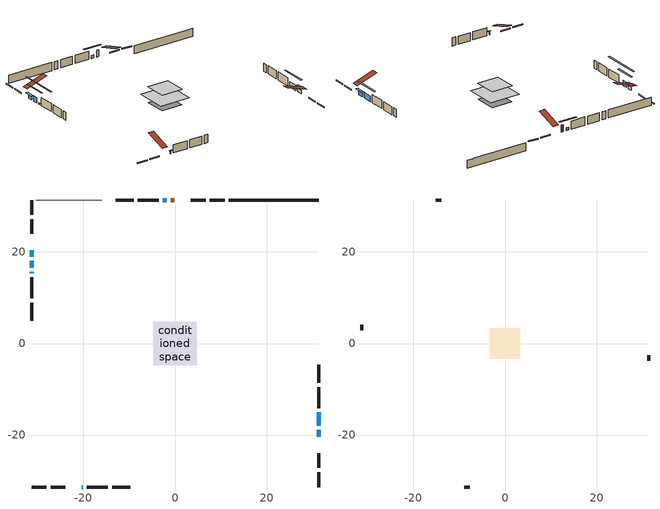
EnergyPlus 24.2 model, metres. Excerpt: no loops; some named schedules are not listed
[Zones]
conditioned space
 floor adiabatic (AdiabaticFloorConstruction): -4.79,-4.79 -4.79,4.79 4.79,4.79 4.79,-4.79 z0.76
 floor foundation (Slab1 construction): -3.3,-3.3 -3.3,3.3 3.3,3.3 3.3,-3.3 z-1.62
 wall outside (RimJoist1 construction): 10.86,31.35 7.63,31.35 / -31.35,-31.35 -28.12,-31.35 / -31.35,31.35 -31.35,28.12 / 31.35,-31.35 31.35,-28.12 z0.76:1.06
 wall outside (RimJoist2 construction): 6.7,31.35 3.47,31.35 / -27.19,-31.35 -23.96,-31.35 / -31.35,27.19 -31.35,23.96 / 31.35,-27.19 31.35,-23.96 z0.76:1.06
 wall outside (AdiabaticWallConstruction 1): -0.11,31.35 -0.93,31.35 z0.76:2.79
 wall outside (AdiabaticWallConstruction): -31.35,20.38 -31.35,18.96 z0.76:1.68; 31.35,-20.38 31.35,-18.86 z0.76:1.88; -20.38,-31.35 -20.17,-31.35 z0.76:1.52; 31.35,-17.93 31.35,-15.04 / -31.35,18.03 -31.35,16.59 z0.76:2.39; -1.85,31.35 -2.63,31.35 z0.76:1.64; -31.35,15.67 -31.35,15.36 z0.76:1.1
 wall outside (Wall1 construction): -3.56,31.35 -8.13,31.35 / -19.25,-31.35 -14.67,-31.35 / -31.35,14.43 -31.35,9.86 / 31.35,-14.12 31.35,-9.54 z0.76:3.2
 wall outside (Wall2 construction): -9.06,31.35 -13,31.35 / -13.74,-31.35 -9.81,-31.35 / -31.35,8.93 -31.35,4.99 / 31.35,-8.61 31.35,-4.67 z0.76:3.2
 wall foundation (FoundationWall1 construction): 11.78,31.35,-1.62 11.78,31.35,0.76 29.4,31.35,0.76 29.4,31.35,0.71 31.35,31.35,0.71 31.35,31.35,-1.62
 wall adiabatic (Wall4 construction): -16.01,31.35 -30.42,31.35 z0.76:3.2
 window (WindowConstruction): -31.35,20.38 -31.35,18.96 z0.76:1.67
 window (WindowConstruction 1): 31.35,-20.38 31.35,-18.86 z0.76:1.88
 window (WindowConstruction 2): -20.38,-31.35 -20.18,-31.35 z0.76:1.52
 window (WindowConstruction 3): 31.35,-17.93 31.35,-15.04 z0.76:2.39
 window (WindowConstruction 4): -1.85,31.35 -2.63,31.35 z0.76:1.63
 window (WindowConstruction 5): -31.35,18.03 -31.35,16.59 z0.76:2.39
 window (WindowConstruction 6): -31.35,15.66 -31.35,15.36 z0.76:1.1
 door (Door): -0.12,31.35 -0.93,31.35 z0.76:2.79
 ceiling adiabatic (AdiabaticFloorConstruction): 4.79,-4.79 4.79,4.79 -4.79,4.79 -4.79,-4.79 z0.76
attic - vented
 floor to conditioned space (Floor1 construction Reversed): -3.36,-3.36 -3.36,3.36 3.36,3.36 3.36,-3.36 z3.2
 wall outside (Wall3 construction): -13.93,31.35 -15.09,31.35 / -8.88,-31.35 -7.72,-31.35 / -31.35,4.06 -31.35,2.9 / 31.35,-3.75 31.35,-2.59 z0.76:3.2
 roof outside (Roof1 construction): 0.81,31.35,3.2 0.81,24.81,5.38 2.54,24.81,5.38 2.54,31.35,3.2; -21.31,-31.35,3.2 -21.31,-24.81,5.38 -23.04,-24.81,5.38 -23.04,-31.35,3.2; -31.35,21.31,3.2 -24.81,21.31,5.38 -24.81,23.04,5.38 -31.35,23.04,3.2; 31.35,-21.31,3.2 24.81,-21.31,5.38 24.81,-23.04,5.38 31.35,-23.04,3.2
shading: -31.35,18.35 -31.35,20.99 -31.96,20.99 -31.96,18.35 z2.28; 31.35,-18.25 31.35,-20.99 31.96,-20.99 31.96,-18.25 z2.49; -19.88,-31.35 -20.68,-31.35 -20.68,-31.65 -19.88,-31.65 z1.82; 31.35,-12.6 31.35,-20.37 31.76,-20.37 31.76,-12.6 z4.83; -5.07,31.35 0.59,31.35 0.59,31.76 -5.07,31.76 z4.08; -31.35,14.15 -31.35,20.47 -31.76,20.47 -31.76,14.15 z4.83; -31.35,9.57 -31.35,21.45 -31.76,21.45 -31.76,9.57 z6.89
[Building]
Building 1: Terrain=Suburbs
[Site:Location]
Montreal Intl AP_QC: Latitude {deg}=45.47; Longitude {deg}=-73.74; Time Zone {hr}=-5; Elevation {m}=36; Keep Site Location Information=Yes
[Site:GroundTemperature:Shallow]
2.07863, -0.316383, -0.508184, 0.628371, 5.19101, 9.73239, 13.6695, 16.1636, 16.3755, 14.347, 10.5102, 6.10817
[Site:WaterMainsTemperature]
Calculation Method=Schedule; Temperature Schedule=mains temperature schedule
[Material] Roughness=Rough; Thermal Absorptance=0.9
Name | Thickness {m} | Conductivity {W/m-K} | Density {kg/m3} | Specific Heat {J/kg-K} | Solar Absorptance | Visible Absorptance
asphalt or fiberglass shingles | 0.00635 | 0.162714 | 1121.4 | 1465.45 | 0.4 | 0.4
ceiling loosefill ins | 0.169333 | 0.0480833 | 16.02 | 1046.75 | 0.7 | 0.7
ceiling stud and cavity | 0.1397 | 0.331951 | 65.682 | 1177.47 | 0.7 | 0.7
concrete 4.0 in. | 0.1016 | 1.803125 | 2242.8 | 837.4 | 0.7 | 0.7
concrete 8.0 in. | 0.2032 | 1.803125 | 2242.8 | 837.4 | 0.7 | 0.7
door material | 0.04445 | 0.0451087 | 512.64 | 1214.23 | 0.7 | 0.7
exterior vertical ins | 0.0369022 | 0.029427 | 32.04 | 1214.23 | 0.7 | 0.7
floor covering | 0.0127 | 0.0433444 | 54.468 | 1339.84 | 0.6 | 0.6
floor rigid ins; wall rigid ins | 0.512978 | 0.029427 | 32.04 | 1214.23 | 0.7 | 0.7
floor stud and cavity | 0.1397 | 1.75129 | 37.0049 | 1207.88 | 0.7 | 0.7
furniture material conditioned space 1 | 0.1524 | 0.115458 | 640.8 | 1214.23 | 0.6 | 0.6
gypsum board | 0.0127 | 0.160291 | 801 | 837.4 | 0.6 | 0.6
gypsum board 1 | 0.0127 | 0.160291 | 801 | 837.4 | 0.7 | 0.7
osb sheathing 0.5 in. | 0.0127 | 0.115458 | 512.64 | 1214.23 | 0.7 | 0.7
osb sheathing 0.5 in. 1 | 0.0127 | 0.115458 | 512.64 | 1214.23 | 0.4 | 0.4
osb sheathing 0.75 in. | 0.01905 | 0.115458 | 512.64 | 1214.23 | 0.7 | 0.7
osb sheathing 2.0 in. | 0.0508 | 0.115458 | 512.64 | 1214.23 | 0.7 | 0.7
rim joist rigid ins | 0.051816 | 0.029427 | 32.04 | 1214.23 | 0.7 | 0.7
rim joist stud and cavity | 0.0508 | 0.035724 | 125.044 | 1163.47 | 0.6 | 0.6
rim joist stud and cavity 1 | 0.0508 | 0.258559 | 125.044 | 1163.47 | 0.6 | 0.6
wall stud and cavity | 0.1397 | 0.0932297 | 139.0536 | 1170.24 | 0.7 | 0.7
wall stud and cavity 1 | 0.1397 | 0.0816238 | 139.0536 | 1170.24 | 0.7 | 0.7
wall stud and cavity 2 | 0.0889 | 6.1454 | 50.32683 | 1063.81 | 0.6 | 0.6
wall stud and cavity 3 | 0.1397 | 0.0840854 | 139.0536 | 1170.24 | 0.7 | 0.7
wall stud and cavity 4 | 0.0889 | 0.380278 | 52.3479 | 1209.89 | 0.7 | 0.7
wall stud and cavity 5 | 0.0889 | 0.391764 | 83.0341 | 1211.67 | 0.7 | 0.7
wood siding | 0.0254 | 0.102417 | 544.68 | 1172.36 | 0.4 | 0.4
wood siding 1 | 0.00254 | 0.102417 | 544.68 | 1172.36 | 0.4 | 0.4
wood siding 2; wood siding 3; wood siding 4 | 0.0254 | 0.102417 | 544.68 | 1172.36 | 0.7 | 0.7
[WindowMaterial:SimpleGlazingSystem]
Name | U-Factor {W/m2-K} | Solar Heat Gain Coefficient
WindowMaterial | 6.71083 | 0.75
WindowMaterial 1 | 6.57399 | 0.79
WindowMaterial 2 | 7.26727 | 0.59
WindowMaterial 3 | 3.29835 | 0.68
WindowMaterial 4 | 3.30573 | 0.62
WindowMaterial 5 | 3.26144 | 0.43
[Construction]
AdiabaticFloorConstruction: floor stud and cavity, floor rigid ins, osb sheathing 0.75 in., floor covering
AdiabaticWallConstruction: wood siding 3, wall rigid ins, wall stud and cavity 4, gypsum board
AdiabaticWallConstruction 1: wood siding 4, wall rigid ins, wall stud and cavity 4, gypsum board
Door: door material
Floor1 construction Reversed: gypsum board, ceiling stud and cavity, ceiling loosefill ins
FoundationWall1 construction: concrete 8.0 in., gypsum board 1
furniture construction conditioned space 1: furniture material conditioned space 1
PartitionWallConstruction: gypsum board, wall stud and cavity 5, gypsum board
RimJoist1 construction: wood siding 2, osb sheathing 2.0 in., rim joist stud and cavity
RimJoist2 construction: wood siding 2, rim joist rigid ins, osb sheathing 2.0 in., rim joist stud and cavity 1
Roof1 construction: asphalt or fiberglass shingles
Slab1 construction: concrete 4.0 in.
Wall1 construction: wood siding, osb sheathing 0.5 in., wall stud and cavity, gypsum board
Wall2 construction: wood siding, osb sheathing 0.5 in., wall stud and cavity 1, gypsum board
Wall3 construction: wood siding 1, wall stud and cavity 2
Wall4 construction: osb sheathing 0.5 in. 1, wall stud and cavity 3, gypsum board
WindowConstruction: WindowMaterial
WindowConstruction 1: WindowMaterial 1
WindowConstruction 2: WindowMaterial 2
WindowConstruction 3; WindowConstruction 5: WindowMaterial 3
WindowConstruction 4: WindowMaterial 4
WindowConstruction 6: WindowMaterial 5
[Zone] Multiplier=1; Part of Total Floor Area=Yes
Name | Volume {m3}
attic - vented | 15.9895
conditioned space | 355
[Space]
Name | Zone | Volume {m3}
attic - vented 1 | attic - vented | 15.9895
conditioned space 1 | conditioned space | 355
[ZoneInfiltration:EffectiveLeakageArea]
infil attic - vented 1: Zone or Space=attic - vented 1; Schedule=Always On Discrete; Effective Air Leakage Area {cm2}=1806; Stack Coefficient=0.000321264; Wind Coefficient=1.21102e-05
[ZoneMixing]
whole house fan mix: Zone or Space=attic - vented; Schedule=Always On Continuous; Design Flow Rate Calculation Method=Flow/Zone; Design Flow Rate {m3/s}=0; Source Zone or Space=conditioned space
[SurfaceProperty:ExposedFoundationPerimeter]
Slab1: Exposed Perimeter Calculation Method=TotalExposedPerimeter; Total Exposed Perimeter {m}=19.568
[InternalMass] Zone or ZoneList=conditioned space; Space or SpaceList=conditioned space 1
Name | Construction | Surface Area {m2}
furniture mass conditioned space 1 | furniture construction conditioned space 1 | 54.2
partition wall mass | PartitionWallConstruction | 135.5
[Lights]
interior lighting: Zone or ZoneList or Space or SpaceList=conditioned space 1; Schedule=interior lighting schedule; Design Level Calculation Method=LightingLevel; Lighting Level {W}=343.2; Return Air Fraction=0; Fraction Radiant=0.6; Fraction Visible=0.2; Fraction Replaceable=1
[People]
occupants: Zone or ZoneList or Space or SpaceList=conditioned space 1; Number of People Schedule=occupants schedule; Number of People Calculation Method=People; Number of People=3; Fraction Radiant=0.314171; Sensible Heat Fraction=0.56303; Activity Level Schedule=occupants activity schedule; Carbon Dioxide Generation Rate {m3/s-W}=0; Enable ASHRAE 55 Comfort Warnings=No; Mean Radiant Temperature Calculation Type=EnclosureAveraged
[ElectricEquipment] Zone or ZoneList or Space or SpaceList=conditioned space 1; Design Level Calculation Method=EquipmentLevel
Name | Schedule | Design Level {W} | Fraction Latent | Fraction Radiant | Fraction Lost
clothes dryer | clothes dryer schedule | 140.772 | 0.015 | 0.081 | 0.85
clothes washer | clothes washer schedule | 32.1985 | 0.03 | 0.162 | 0.7
cooking range | cooking range schedule | 208.969 | 0.08 | 0.432 | 0.2
dishwasher | dishwasher schedule | 66.8632 | 0.3 | 0.18 | 0.4
fridge | fridge schedule | 72.9452 | 0 | 0.6 | 0
mech vent house fan | mech vent house fan schedule | 0 | 0 | 0 | 1
mech vent house fan cfis | mech vent house fan cfis schedule | 0 | 0 | 0 | 0
mech vent range fan 0 | mech vent range fan 0 schedule | 57 | 0 | 0 | 1
misc plug loads | misc plug loads schedule | 494.7 | 0.045 | 0.513 | 0.1
whole house fan | Always On Discrete | 0 | 0 | 0 | 1
[OtherEquipment] Zone or ZoneList or Space or SpaceList=conditioned space 1; Design Level Calculation Method=EquipmentLevel
Name | Fuel Type | Schedule | Design Level {W} | Fraction Latent | Fraction Radiant | Fraction Lost
clothes dryer 1 | Electricity | clothes dryer schedule | 0 | 0.015 | 0.081 | 0.85
cooking range 1 | Electricity | cooking range schedule | 0 | 0.08 | 0.432 | 0.2
general water use latent | None | general water use schedule | 59.3978 | 1 | 0 | 0
general water use sensible | None | general water use schedule | -58.539 | 0 | 0.6 | 0
mech vent house fan latent load | None | Always On Discrete | 0 | 1 | 0 | 0
mech vent house fan sensible load | None | Always On Discrete | 0 | 0 | 0 | 0
water heater energy adjustment1 | Electricity | Always On Discrete | 0.01 | 0 | 0 | 1
[ZoneInfiltration:DesignFlowRate] Zone or ZoneList or Space or SpaceList=conditioned space 1; Schedule=Always On Discrete; Design Flow Rate Calculation Method=Flow/Zone; Design Flow Rate {m3/s}=0
infil flow; natural vent flow; whole house fan flow
[ZoneControl:Thermostat]
conditioned space Thermostat: Zone or ZoneList=conditioned space; Control Type Schedule=conditioned space Thermostat Schedule; Control 1=conditioned space temperature setpoint; Temperature Difference Between Cutout And Setpoint {deltaC}=0
[ZoneHVAC:Baseboard:Convective:Electric]
electric baseboard: Availability Schedule=Always On Discrete; Heating Design Capacity {W}=7293.37; Efficiency=1
[Zone equipment]
conditioned space: electric baseboard
[Foundation:Kiva]
Foundation Kiva 1: Initial Indoor Air Temperature {C}=18; Wall Height Above Grade {m}=0.759988; Wall Depth Below Slab {m}=0.2032; Custom Block Material Name 1=exterior vertical ins; Custom Block Depth 1 {m}=2.38; Custom Block X Position 1 {m}=0.2159; Custom Block Z Position 1 {m}=0
[Foundation:Kiva:Settings]
Soil Conductivity {W/m-K}=0.849921; Soil Density {kg/m3}=1842.3; Soil Specific Heat {J/kg-K}=418.7; Ground Solar Absorptivity=0.9; Ground Thermal Absorptivity=0.9; Ground Surface Roughness {m}=0.03; Far-Field Width {m}=40; Deep-Ground Boundary Condition=ZeroFlux; Deep-Ground Depth {m}=40; Minimum Cell Dimension {m}=0.2; Maximum Cell Growth Coefficient=3; Simulation Timestep=Timestep
[Exterior:Lights]
exterior lighting: Schedule=exterior lighting schedule; Design Level {W}=75.6
[EnergyManagementSystem:GlobalVariable]
infil_program_Qfan
infil_program_Qinf
natural_vent_program_Qnv
natural_vent_program_Qwhf
[EnergyManagementSystem:Sensor]
Name | Output:Variable or Output:Meter Index Key | Output:Variable or Output:Meter
airflow_gain | infil flow | Infiltration Sensible Heat Gain Energy
airflow_gain_1 | natural vent flow | Infiltration Sensible Heat Gain Energy
airflow_gain_2 | whole house fan flow | Infiltration Sensible Heat Gain Energy
airflow_loss | infil flow | Infiltration Sensible Heat Loss Energy
airflow_loss_1 | natural vent flow | Infiltration Sensible Heat Loss Energy
airflow_loss_2 | whole house fan flow | Infiltration Sensible Heat Loss Energy
clg_load_cond |  | Cooling:EnergyTransfer:Zone:CONDITIONED SPACE
clg_sp_s; clg_sp_s_1 | cooling setpoint | Schedule Value
clothes_dryer_exhaust_0_sch_s | clothes dryer exhaust 0 schedule | Schedule Value
conditioned_space_clg_unmet_s | conditioned space | Zone Cooling Setpoint Not Met Time
conditioned_space_htg_unmet_s | conditioned space | Zone Heating Setpoint Not Met Time
cool_season | cooling season schedule | Schedule Value
fridge_tin_s | conditioned space | Zone Mean Air Temperature
htg_load_cond |  | Heating:EnergyTransfer:Zone:CONDITIONED SPACE
htg_sp_s; htg_sp_s_1 | heating setpoint | Schedule Value
ig_ee_conv | clothes dryer | Electric Equipment Convective Heating Energy
ig_ee_conv_2 | cooking range | Electric Equipment Convective Heating Energy
ig_ee_conv_4 | fridge | Electric Equipment Convective Heating Energy
ig_ee_conv_5 | misc plug loads | Electric Equipment Convective Heating Energy
ig_ee_conv_6 | whole house fan | Electric Equipment Convective Heating Energy
ig_ee_rad | clothes dryer | Electric Equipment Radiant Heating Energy
ig_ee_rad_2 | cooking range | Electric Equipment Radiant Heating Energy
ig_ee_rad_4 | fridge | Electric Equipment Radiant Heating Energy
ig_ee_rad_5 | misc plug loads | Electric Equipment Radiant Heating Energy
ig_ee_rad_6 | whole house fan | Electric Equipment Radiant Heating Energy
ig_lgt_conv | interior lighting | Lights Convective Heating Energy
ig_lgt_rad | interior lighting | Lights Radiant Heating Energy
ig_lgt_vis | interior lighting | Lights Visible Radiation Heating Energy
ig_oe_conv | clothes dryer 1 | Other Equipment Convective Heating Energy
ig_oe_conv_1 | cooking range 1 | Other Equipment Convective Heating Energy
ig_oe_conv_2 | general water use latent | Other Equipment Convective Heating Energy
ig_oe_conv_3 | general water use sensible | Other Equipment Convective Heating Energy
ig_oe_conv_4 | water heater energy adjustment1 | Other Equipment Convective Heating Energy
ig_oe_rad | clothes dryer 1 | Other Equipment Radiant Heating Energy
ig_oe_rad_1 | cooking range 1 | Other Equipment Radiant Heating Energy
ig_oe_rad_2 | general water use latent | Other Equipment Radiant Heating Energy
ig_oe_rad_3 | general water use sensible | Other Equipment Radiant Heating Energy
ig_oe_rad_4 | water heater energy adjustment1 | Other Equipment Radiant Heating Energy
ig_ppl_conv | occupants | People Convective Heating Energy
ig_ppl_rad | occupants | People Radiant Heating Energy
im_conv | furniture mass conditioned space 1 | Surface Inside Face Convection Heat Gain Energy
im_conv_1 | partition wall mass | Surface Inside Face Convection Heat Gain Energy
im_ig | furniture mass conditioned space 1 | Surface Inside Face Internal Gains Radiation Heat Gain Energy
im_ig_1 | partition wall mass | Surface Inside Face Internal Gains Radiation Heat Gain Energy
im_lgt | furniture mass conditioned space 1 | Surface Inside Face Lights Radiation Heat Gain Energy
im_lgt_1 | partition wall mass | Surface Inside Face Lights Radiation Heat Gain Energy
im_sol | furniture mass conditioned space 1 | Surface Inside Face Solar Radiation Heat Gain Energy
im_sol_1 | partition wall mass | Surface Inside Face Solar Radiation Heat Gain Energy
im_surf | furniture mass conditioned space 1 | Surface Inside Face Net Surface Thermal Radiation Heat Gain Energy
im_surf_1 | partition wall mass | Surface Inside Face Net Surface Thermal Radiation Heat Gain Energy
mech_vent_range_fan_0_sch_s | mech vent range fan 0 schedule | Schedule Value
mv_conv | mech vent house fan | Electric Equipment Convective Heating Energy
mv_conv_1 | mech vent house fan cfis | Electric Equipment Convective Heating Energy
mv_conv_2 | mech vent range fan 0 | Electric Equipment Convective Heating Energy
mv_conv_3 | mech vent house fan latent load | Other Equipment Convective Heating Energy
mv_conv_4 | mech vent house fan sensible load | Other Equipment Convective Heating Energy
mv_rad | mech vent house fan | Electric Equipment Radiant Heating Energy
mv_rad_1 | mech vent house fan cfis | Electric Equipment Radiant Heating Energy
mv_rad_2 | mech vent range fan 0 | Electric Equipment Radiant Heating Energy
mv_rad_3 | mech vent house fan latent load | Other Equipment Radiant Heating Energy
mv_rad_4 | mech vent house fan sensible load | Other Equipment Radiant Heating Energy
natural_vent_s | natural vent schedule | Schedule Value
out_pb_s |  | Site Outdoor Air Barometric Pressure
out_wt_s |  | Site Outdoor Air Humidity Ratio
site_vw_s |  | Site Wind Speed
ss_back_out | Window1 | Surface Window Shortwave from Zone Back Out Window Heat Transfer Rate
ss_back_out_1 | Window3 | Surface Window Shortwave from Zone Back Out Window Heat Transfer Rate
ss_back_out_2 | Window4 | Surface Window Shortwave from Zone Back Out Window Heat Transfer Rate
ss_back_out_3 | Window5 | Surface Window Shortwave from Zone Back Out Window Heat Transfer Rate
ss_back_out_4 | Window7 | Surface Window Shortwave from Zone Back Out Window Heat Transfer Rate
ss_back_out_5 | Window8 | Surface Window Shortwave from Zone Back Out Window Heat Transfer Rate
ss_back_out_6 | Window9 | Surface Window Shortwave from Zone Back Out Window Heat Transfer Rate
ss_conv | Door1 | Surface Inside Face Convection Heat Gain Energy
ss_conv_1 | Window1 | Surface Inside Face Convection Heat Gain Energy
ss_conv_2 | Window3 | Surface Inside Face Convection Heat Gain Energy
ss_conv_3 | Window4 | Surface Inside Face Convection Heat Gain Energy
ss_conv_4 | Window5 | Surface Inside Face Convection Heat Gain Energy
ss_conv_5 | Window7 | Surface Inside Face Convection Heat Gain Energy
ss_conv_6 | Window8 | Surface Inside Face Convection Heat Gain Energy
ss_conv_7 | Window9 | Surface Inside Face Convection Heat Gain Energy
ss_ig | Door1 | Surface Inside Face Internal Gains Radiation Heat Gain Energy
ss_ig_1 | Window1 | Surface Inside Face Internal Gains Radiation Heat Gain Energy
ss_ig_2 | Window3 | Surface Inside Face Internal Gains Radiation Heat Gain Energy
ss_ig_3 | Window4 | Surface Inside Face Internal Gains Radiation Heat Gain Energy
ss_ig_4 | Window5 | Surface Inside Face Internal Gains Radiation Heat Gain Energy
ss_ig_5 | Window7 | Surface Inside Face Internal Gains Radiation Heat Gain Energy
ss_ig_6 | Window8 | Surface Inside Face Internal Gains Radiation Heat Gain Energy
ss_ig_7 | Window9 | Surface Inside Face Internal Gains Radiation Heat Gain Energy
ss_lgt | Door1 | Surface Inside Face Lights Radiation Heat Gain Energy
ss_sol | Door1 | Surface Inside Face Solar Radiation Heat Gain Energy
ss_surf | Door1 | Surface Inside Face Net Surface Thermal Radiation Heat Gain Energy
ss_surf_1 | Window1 | Surface Inside Face Net Surface Thermal Radiation Heat Gain Energy
ss_surf_2 | Window3 | Surface Inside Face Net Surface Thermal Radiation Heat Gain Energy
ss_surf_3 | Window4 | Surface Inside Face Net Surface Thermal Radiation Heat Gain Energy
ss_surf_4 | Window5 | Surface Inside Face Net Surface Thermal Radiation Heat Gain Energy
ss_surf_5 | Window7 | Surface Inside Face Net Surface Thermal Radiation Heat Gain Energy
ss_surf_6 | Window8 | Surface Inside Face Net Surface Thermal Radiation Heat Gain Energy
ss_surf_7 | Window9 | Surface Inside Face Net Surface Thermal Radiation Heat Gain Energy
ss_trans_in | Window1 | Surface Window Transmitted Solar Radiation Rate
ss_trans_in_1 | Window3 | Surface Window Transmitted Solar Radiation Rate
ss_trans_in_2 | Window4 | Surface Window Transmitted Solar Radiation Rate
ss_trans_in_3 | Window5 | Surface Window Transmitted Solar Radiation Rate
ss_trans_in_4 | Window7 | Surface Window Transmitted Solar Radiation Rate
ss_trans_in_5 | Window8 | Surface Window Transmitted Solar Radiation Rate
ss_trans_in_6 | Window9 | Surface Window Transmitted Solar Radiation Rate
ss_trans_out | Window1 | Surface Inside Face Initial Transmitted Diffuse Transmitted Out Window Solar Radiation Rate
ss_trans_out_1 | Window3 | Surface Inside Face Initial Transmitted Diffuse Transmitted Out Window Solar Radiation Rate
ss_trans_out_2 | Window4 | Surface Inside Face Initial Transmitted Diffuse Transmitted Out Window Solar Radiation Rate
ss_trans_out_3 | Window5 | Surface Inside Face Initial Transmitted Diffuse Transmitted Out Window Solar Radiation Rate
ss_trans_out_4 | Window7 | Surface Inside Face Initial Transmitted Diffuse Transmitted Out Window Solar Radiation Rate
ss_trans_out_5 | Window8 | Surface Inside Face Initial Transmitted Diffuse Transmitted Out Window Solar Radiation Rate
ss_trans_out_6 | Window9 | Surface Inside Face Initial Transmitted Diffuse Transmitted Out Window Solar Radiation Rate
s_conv | Floor1 | Surface Inside Face Convection Heat Gain Energy
s_conv_1 | FoundationWall1 | Surface Inside Face Convection Heat Gain Energy
s_conv_10 | RimJoist2:270 | Surface Inside Face Convection Heat Gain Energy
s_conv_11 | RimJoist2:90 | Surface Inside Face Convection Heat Gain Energy
s_conv_12 | Slab1 | Surface Inside Face Convection Heat Gain Energy
s_conv_13 | Wall1:0 | Surface Inside Face Convection Heat Gain Energy
s_conv_14 | Wall1:180 | Surface Inside Face Convection Heat Gain Energy
s_conv_15 | Wall1:270 | Surface Inside Face Convection Heat Gain Energy
s_conv_16 | Wall1:90 | Surface Inside Face Convection Heat Gain Energy
s_conv_17 | Wall2:0 | Surface Inside Face Convection Heat Gain Energy
s_conv_18 | Wall2:180 | Surface Inside Face Convection Heat Gain Energy
s_conv_19 | Wall2:270 | Surface Inside Face Convection Heat Gain Energy
s_conv_2 | inferred conditioned ceiling | Surface Inside Face Convection Heat Gain Energy
s_conv_20 | Wall2:90 | Surface Inside Face Convection Heat Gain Energy
s_conv_21 | Wall4 | Surface Inside Face Convection Heat Gain Energy
s_conv_3 | inferred conditioned floor | Surface Inside Face Convection Heat Gain Energy
s_conv_4 | RimJoist1:0 | Surface Inside Face Convection Heat Gain Energy
s_conv_5 | RimJoist1:180 | Surface Inside Face Convection Heat Gain Energy
s_conv_6 | RimJoist1:270 | Surface Inside Face Convection Heat Gain Energy
s_conv_7 | RimJoist1:90 | Surface Inside Face Convection Heat Gain Energy
s_conv_8 | RimJoist2:0 | Surface Inside Face Convection Heat Gain Energy
s_conv_9 | RimJoist2:180 | Surface Inside Face Convection Heat Gain Energy
s_ig | Floor1 | Surface Inside Face Internal Gains Radiation Heat Gain Energy
s_ig_1 | FoundationWall1 | Surface Inside Face Internal Gains Radiation Heat Gain Energy
s_ig_10 | RimJoist2:270 | Surface Inside Face Internal Gains Radiation Heat Gain Energy
s_ig_11 | RimJoist2:90 | Surface Inside Face Internal Gains Radiation Heat Gain Energy
s_ig_12 | Slab1 | Surface Inside Face Internal Gains Radiation Heat Gain Energy
s_ig_13 | Wall1:0 | Surface Inside Face Internal Gains Radiation Heat Gain Energy
s_ig_14 | Wall1:180 | Surface Inside Face Internal Gains Radiation Heat Gain Energy
s_ig_15 | Wall1:270 | Surface Inside Face Internal Gains Radiation Heat Gain Energy
s_ig_16 | Wall1:90 | Surface Inside Face Internal Gains Radiation Heat Gain Energy
s_ig_17 | Wall2:0 | Surface Inside Face Internal Gains Radiation Heat Gain Energy
s_ig_18 | Wall2:180 | Surface Inside Face Internal Gains Radiation Heat Gain Energy
s_ig_19 | Wall2:270 | Surface Inside Face Internal Gains Radiation Heat Gain Energy
s_ig_2 | inferred conditioned ceiling | Surface Inside Face Internal Gains Radiation Heat Gain Energy
s_ig_20 | Wall2:90 | Surface Inside Face Internal Gains Radiation Heat Gain Energy
s_ig_21 | Wall4 | Surface Inside Face Internal Gains Radiation Heat Gain Energy
s_ig_3 | inferred conditioned floor | Surface Inside Face Internal Gains Radiation Heat Gain Energy
s_ig_4 | RimJoist1:0 | Surface Inside Face Internal Gains Radiation Heat Gain Energy
s_ig_5 | RimJoist1:180 | Surface Inside Face Internal Gains Radiation Heat Gain Energy
s_ig_6 | RimJoist1:270 | Surface Inside Face Internal Gains Radiation Heat Gain Energy
s_ig_7 | RimJoist1:90 | Surface Inside Face Internal Gains Radiation Heat Gain Energy
s_ig_8 | RimJoist2:0 | Surface Inside Face Internal Gains Radiation Heat Gain Energy
s_ig_9 | RimJoist2:180 | Surface Inside Face Internal Gains Radiation Heat Gain Energy
s_lgt | Floor1 | Surface Inside Face Lights Radiation Heat Gain Energy
s_lgt_1 | FoundationWall1 | Surface Inside Face Lights Radiation Heat Gain Energy
s_lgt_10 | RimJoist2:270 | Surface Inside Face Lights Radiation Heat Gain Energy
s_lgt_11 | RimJoist2:90 | Surface Inside Face Lights Radiation Heat Gain Energy
s_lgt_12 | Slab1 | Surface Inside Face Lights Radiation Heat Gain Energy
